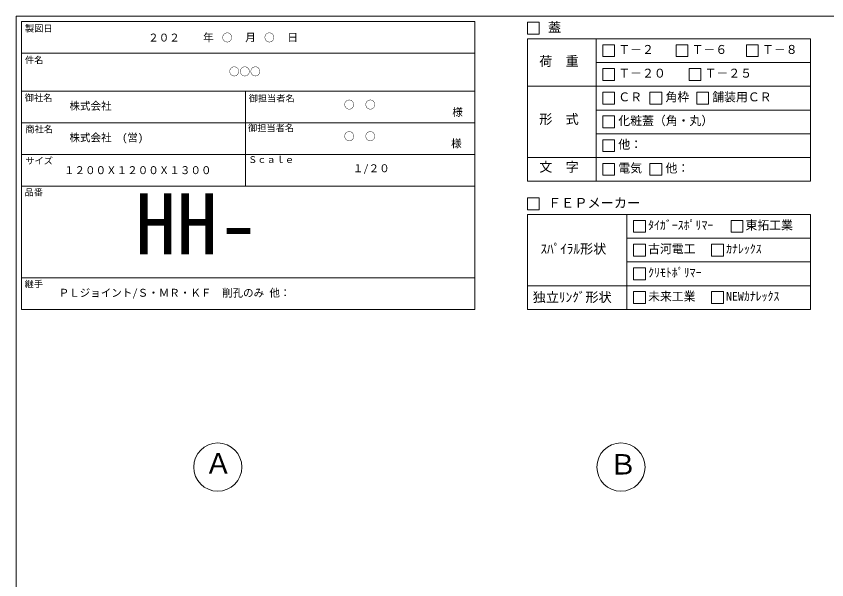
# Model space of a CAD drawing. Units: millimetres, scale not verified. Extents: x -6420 to 6420, y -3091 to 3091.
# Drawn here: x -1740 to 2362, y 241 to 3091 of the extents above; entities that cross this region are included whole.
import ezdxf
from ezdxf.enums import TextEntityAlignment as Align

# ---------------------------------------------------------------- set-up
doc = ezdxf.new("R2010")
doc.units = ezdxf.units.MM
doc.header["$LTSCALE"] = 20
for name, color, linetype, lineweight in [('0-2_waku', 7, 'Continuous', 18), ('0-3_gaikei', 7, 'Continuous', 18), ('0-D_文字１', 7, 'Continuous', 18), ('1-4_文字２', 7, 'Continuous', 5)]:
    doc.layers.add(name, color=color, linetype=linetype, lineweight=lineweight)
doc.styles.add('ＭＳ ゴシック', font='')
doc.styles.get('ＭＳ ゴシック').set_extended_font_data('MS Gothic')

msp = doc.modelspace()

# ---------------------------------------------------------------- linework, layer by layer
at = {"layer": '0-2_waku'}
for p, q in [((-1739.88, 3091.32), (6420.12, 3091.32)), ((-1739.88, 3091.32), (-1739.88, -2608.68)), ((-1713.22, 3064.65), (-1713.22, 1608.65)), ((-1713.22, 3064.65), (580.12, 3064.65)), ((-1713.22, 3064.65), (-1713.22, 1608.65)), ((-1713.22, 3064.65), (580.12, 3064.65)), ((-1713.22, 3064.65), (-1713.22, 1608.65)), ((580.12, 3064.65), (580.12, 1608.65)), ((846.78, 2976.95), (2280.12, 2976.95)), ((846.78, 2976.95), (846.78, 2256.95)), ((1194.34, 2976.95), (1194.34, 2256.95)), ((2280.12, 2976.95), (2280.12, 2256.95)), ((-1713.22, 2904.65), (580.12, 2904.65)), ((-1713.22, 2904.65), (580.12, 2904.65)), ((-1713.22, 2904.65), (580.12, 2904.65)), ((-1713.22, 2904.65), (580.12, 2904.65)), ((1194.34, 2856.95), (2280.12, 2856.95)), ((-1713.22, 2712.65), (580.12, 2712.65)), ((-1713.22, 2712.65), (580.12, 2712.65)), ((-579.88, 2712.65), (-579.88, 2232.65)), ((846.78, 2736.95), (2280.12, 2736.95)), ((1194.34, 2616.95), (2280.12, 2616.95)), ((-1713.22, 2552.65), (580.12, 2552.65)), ((1194.34, 2496.95), (2280.12, 2496.95)), ((-1713.22, 2392.65), (580.12, 2392.65)), ((846.78, 2376.95), (2280.12, 2376.95)), ((846.78, 2256.95), (2280.12, 2256.95)), ((-1713.22, 2232.65), (580.12, 2232.65)), ((846.78, 2088.65), (2280.12, 2088.65)), ((846.78, 2088.65), (846.78, 1608.65)), ((1350.54, 2088.65), (1350.54, 1608.65)), ((2280.12, 2088.65), (2280.12, 1608.65)), ((1350.54, 1968.65), (2280.12, 1968.65)), ((1350.54, 1848.65), (2280.12, 1848.65)), ((-1713.22, 1768.65), (580.12, 1768.65)), ((846.78, 1728.65), (2280.12, 1728.65)), ((-1713.22, 1608.65), (580.12, 1608.65)), ((846.78, 1608.65), (2280.12, 1608.65)), ((846.78, 1608.65), (2280.12, 1608.65))]:
    msp.add_line(p, q, dxfattribs=at)
at = {"layer": '0-3_gaikei'}
for centre in [(-719.88, 811.32), (1320.12, 811.32)]:
    msp.add_circle(centre, 121.88, dxfattribs=at)
at = {"layer": '0-D_文字１'}
for p, q in [((846.78, 3060.7), (846.78, 3000.7)), ((846.78, 3000.7), (906.78, 3000.7)), ((1228.07, 2946.95), (1288.07, 2946.95)), ((1228.07, 2946.95), (1228.07, 2886.95)), ((1228.07, 2946.95), (1228.07, 2886.95)), ((1228.07, 2946.95), (1288.07, 2946.95)), ((1228.07, 2946.95), (1228.07, 2886.95)), ((1228.07, 2946.95), (1288.07, 2946.95)), ((1288.07, 2946.95), (1288.07, 2886.95)), ((1288.07, 2946.95), (1288.07, 2886.95)), ((1288.07, 2946.95), (1288.07, 2886.95)), ((1598.85, 2946.95), (1658.85, 2946.95)), ((1598.85, 2946.95), (1598.85, 2886.95)), ((1658.85, 2946.95), (1658.85, 2886.95)), ((1955.13, 2946.95), (2015.13, 2946.95)), ((1955.13, 2946.95), (1955.13, 2886.95)), ((2015.13, 2946.95), (2015.13, 2886.95)), ((1228.07, 2886.95), (1288.07, 2886.95)), ((1228.07, 2886.95), (1288.07, 2886.95)), ((1228.07, 2886.95), (1288.07, 2886.95)), ((1598.85, 2886.95), (1658.85, 2886.95)), ((1955.13, 2886.95), (2015.13, 2886.95)), ((1228.07, 2826.95), (1288.07, 2826.95)), ((1228.07, 2826.95), (1228.07, 2766.95)), ((1288.07, 2826.95), (1288.07, 2766.95)), ((1664.72, 2826.95), (1724.72, 2826.95)), ((1664.72, 2826.95), (1664.72, 2766.95)), ((1724.72, 2826.95), (1724.72, 2766.95)), ((1228.07, 2766.95), (1288.07, 2766.95)), ((1664.72, 2766.95), (1724.72, 2766.95)), ((1228.07, 2706.95), (1288.07, 2706.95)), ((1228.07, 2706.95), (1228.07, 2646.95)), ((1228.07, 2706.95), (1228.07, 2646.95)), ((1288.07, 2706.95), (1288.07, 2646.95)), ((1288.07, 2706.95), (1288.07, 2646.95)), ((1466.74, 2706.95), (1526.74, 2706.95)), ((1466.74, 2706.95), (1466.74, 2646.95)), ((1526.74, 2706.95), (1526.74, 2646.95)), ((1703.41, 2706.95), (1763.41, 2706.95)), ((1703.41, 2706.95), (1703.41, 2646.95)), ((1763.41, 2706.95), (1763.41, 2646.95)), ((1228.07, 2646.95), (1288.07, 2646.95)), ((1228.07, 2646.95), (1288.07, 2646.95)), ((1466.74, 2646.95), (1526.74, 2646.95)), ((1703.41, 2646.95), (1763.41, 2646.95)), ((1228.07, 2586.95), (1228.07, 2526.95)), ((1288.07, 2586.95), (1288.07, 2526.95)), ((1228.07, 2526.95), (1288.07, 2526.95)), ((1228.07, 2466.95), (1288.07, 2466.95)), ((1228.07, 2466.95), (1228.07, 2406.95)), ((1228.07, 2466.95), (1228.07, 2406.95)), ((1288.07, 2466.95), (1288.07, 2406.95)), ((1288.07, 2466.95), (1288.07, 2406.95)), ((1228.07, 2406.95), (1288.07, 2406.95)), ((1228.07, 2406.95), (1288.07, 2406.95)), ((1228.07, 2346.95), (1228.07, 2286.95)), ((1466.74, 2346.95), (1466.74, 2286.95)), ((1228.07, 2286.95), (1288.07, 2286.95)), ((1466.74, 2286.95), (1526.74, 2286.95)), ((846.78, 2172.4), (846.78, 2112.4)), ((846.78, 2112.4), (906.78, 2112.4)), ((1384.27, 2058.65), (1384.27, 1998.65)), ((1877.05, 2058.65), (1937.05, 2058.65)), ((1877.05, 2058.65), (1877.05, 1998.65)), ((1877.05, 2058.65), (1937.05, 2058.65)), ((1877.05, 2058.65), (1877.05, 1998.65)), ((1877.05, 2058.65), (1937.05, 2058.65)), ((1877.05, 2058.65), (1877.05, 1998.65)), ((1937.05, 2058.65), (1937.05, 1998.65)), ((1937.05, 2058.65), (1937.05, 1998.65)), ((1937.05, 2058.65), (1937.05, 1998.65)), ((1384.27, 1998.65), (1444.27, 1998.65)), ((1877.05, 1998.65), (1937.05, 1998.65)), ((1877.05, 1998.65), (1937.05, 1998.65)), ((1877.05, 1998.65), (1937.05, 1998.65)), ((1384.27, 1938.65), (1444.27, 1938.65)), ((1384.27, 1938.65), (1384.27, 1878.65)), ((1444.27, 1938.65), (1444.27, 1878.65)), ((1778.82, 1938.65), (1778.82, 1878.65)), ((1384.27, 1878.65), (1444.27, 1878.65)), ((1778.82, 1878.65), (1838.82, 1878.65)), ((1384.27, 1818.65), (1384.27, 1758.65)), ((1384.27, 1758.65), (1444.27, 1758.65)), ((1384.27, 1698.65), (1444.27, 1698.65)), ((1384.27, 1698.65), (1384.27, 1638.65)), ((1444.27, 1698.65), (1444.27, 1638.65)), ((1778.82, 1698.65), (1838.82, 1698.65)), ((1778.82, 1698.65), (1778.82, 1638.65)), ((1838.82, 1698.65), (1838.82, 1638.65)), ((1384.27, 1638.65), (1444.27, 1638.65)), ((1778.82, 1638.65), (1838.82, 1638.65))]:
    msp.add_line(p, q, dxfattribs=at)
for points in [[(846.78, 3060.7), (906.78, 3060.7), (906.78, 3000.7)], [(846.78, 3060.7), (906.78, 3060.7), (906.78, 3000.7)], [(1228.07, 2706.95), (1288.07, 2706.95), (1288.07, 2646.95)], [(1228.07, 2706.95), (1228.07, 2646.95), (1288.07, 2646.95)], [(1228.07, 2586.95), (1288.07, 2586.95), (1288.07, 2526.95)], [(1228.07, 2466.95), (1288.07, 2466.95), (1288.07, 2406.95)], [(1228.07, 2466.95), (1228.07, 2406.95), (1288.07, 2406.95)], [(1228.07, 2346.95), (1288.07, 2346.95), (1288.07, 2286.95)], [(1466.74, 2346.95), (1526.74, 2346.95), (1526.74, 2286.95)], [(846.78, 2172.4), (906.78, 2172.4), (906.78, 2112.4)], [(1384.27, 2058.65), (1444.27, 2058.65), (1444.27, 1998.65)], [(1778.82, 1938.65), (1838.82, 1938.65), (1838.82, 1878.65)], [(1384.27, 1818.65), (1444.27, 1818.65), (1444.27, 1758.65)]]:
    msp.add_lwpolyline(points, dxfattribs=at)

# ---------------------------------------------------------------- texts
at = {"layer": '0-D_文字１', "style": 'ＭＳ ゴシック'}
for s, height, p in [('製図日', 33.24, (-1695.52, 3002.72)), ('蓋', 48.88, (950.9, 2996.81)), ('\u3000\u3000年\u3000\u3000\u3000月\u3000\u3000\u3000日', 39.1, (-900.8, 2952.58)), ('Ｔ－２', 43.99, (1306.93, 2887.6)), ('Ｔ－６', 43.99, (1677.71, 2887.6)), ('Ｔ－８', 43.99, (2033.98, 2887.6)), ('件名', 33.24, (-1695.52, 2842.72)), ('荷\u3000重', 48.88, (906.74, 2825.21)), ('Ｔ－２０', 43.99, (1306.93, 2767.6)), ('Ｔ－２５', 43.99, (1743.57, 2767.6)), ('角枠', 43.99, (1545.59, 2647.6)), ('舗装用ＣＲ', 43.99, (1782.27, 2647.6)), ('御社名', 33.24, (-1696.82, 2652.05)), ('御担当者名', 33.24, (-563.61, 2649.1)), ('御担当者名', 33.24, (-563.61, 2649.1)), ('ＣＲ', 43.99, (1306.93, 2647.6)), ('様', 39.1, (466.72, 2575.1)), ('形\u3000式', 48.88, (906.74, 2531.93)), ('化粧蓋（角・丸）', 43.99, (1306.93, 2527.6)), ('御担当者名', 33.24, (-566.56, 2499.36)), ('商社名', 33.24, (-1693.35, 2493.33)), ('様', 39.1, (460.73, 2416.54)), ('他：', 43.99, (1306.93, 2407.6)), ('サイズ', 33.24, (-1693.35, 2333.33)), ('Ｓｃａｌｅ', 33.24, (-566.56, 2339.36)), ('１/２０', 39.1, (-36.49, 2290.67)), ('文\u3000字', 48.88, (906.74, 2289.95)), ('電気', 43.99, (1306.93, 2287.6)), ('他：', 43.99, (1545.59, 2287.6)), ('１２００Ｘ１２００Ｘ１３００', 39.1, (-1498.31, 2281.01)), ('品番', 33.24, (-1697.35, 2173.8)), ('HH-', 307.9, (-1138.91, 1795.1)), ('ＦＥＰメーカー', 48.88, (950.9, 2108.51)), ('ﾀｲｶﾞｰｽﾎﾟﾘﾏｰ', 43.99, (1457.57, 1999.3)), ('東拓工業', 43.99, (1950.35, 1999.3)), ('ｽﾊﾟｲﾗﾙ形状', 48.88, (912.94, 1875.77)), ('古河電工', 43.99, (1457.57, 1879.3)), ('ｶﾅﾚｯｸｽ', 43.99, (1852.11, 1879.3)), ('ｸﾘﾓﾄﾎﾟﾘﾏｰ', 43.99, (1457.57, 1759.3)), ('継手', 33.24, (-1697.35, 1709.8)), ('ＰＬジョイント/Ｓ・ＭＲ・ＫＦ\u3000削孔のみ 他：', 39.1, (-1525.23, 1660.92)), ('独立ﾘﾝｸﾞ形状', 48.88, (873.57, 1631.13)), ('未来工業', 43.99, (1457.57, 1639.3)), ('NEWｶﾅﾚｯｸｽ', 43.99, (1852.11, 1639.3)), ('Ａ', 103.1, (-787.27, 747.35)), ('Ｂ', 103.1, (1260.06, 742.7))]:
    msp.add_text(s, height=height, dxfattribs=at).set_placement(p, align=Align.BOTTOM_LEFT)
at = {"layer": '1-4_文字２', "style": 'ＭＳ ゴシック'}
for s, p in [('\u3000\u3000２０２\u3000\u3000\u3000\u3000○\u3000\u3000\u3000○', (-1178.77, 2951.54)), ('○○○', (-663.2, 2779.77)), ('○\u3000○', (-81.51, 2611.94)), ('株式会社', (-1470.55, 2606.1)), ('株式会社\u3000(営)', (-1470.55, 2446.1)), ('○\u3000○', (-81.51, 2451.94))]:
    msp.add_text(s, height=39.1, dxfattribs=at).set_placement(p, align=Align.BOTTOM_LEFT)

doc.saveas('drawing.dxf')
